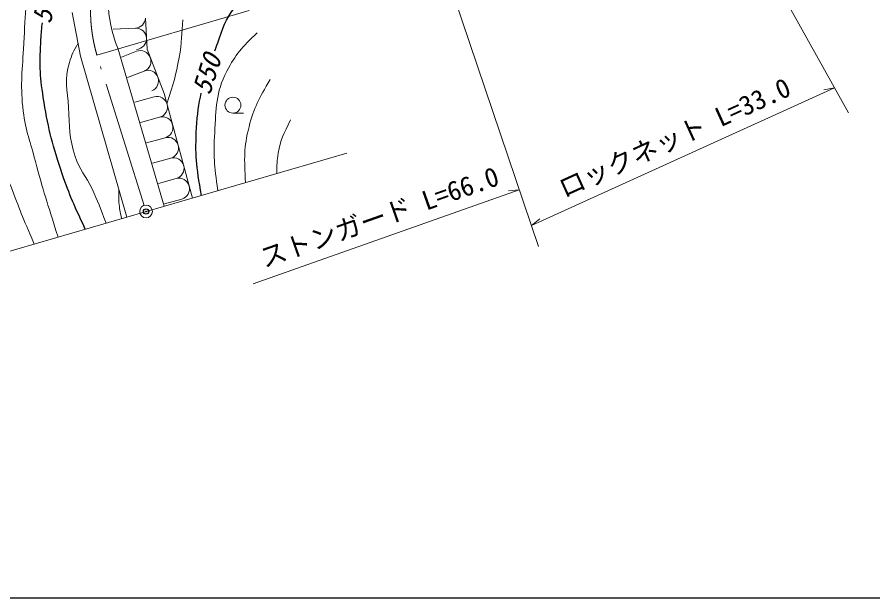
# Model space of a CAD drawing. Units: millimetres, scale not verified. Extents: x 40000 to 680000, y 20000 to 380000.
# Drawn here: x 83429 to 164310, y 205000 to 259841 of the extents above; entities that cross this region are included whole.
import ezdxf
from ezdxf.enums import TextEntityAlignment as Align

# ---------------------------------------------------------------- set-up
doc = ezdxf.new("R2010")
doc.units = ezdxf.units.MM
doc.header["$LTSCALE"] = 1000
doc.header["$PDMODE"] = 32
doc.header["$PDSIZE"] = 500
doc.linetypes.add('LONG_DASHED_DOTTED', pattern=[15.25, 12, -1.5, 0.25, -1.5])
for name, color, linetype, lineweight in [('M-BGD', 7, 'Continuous', 13), ('M-BMK', 2, 'LONG_DASHED_DOTTED', 13), ('M-STR-HTXT', 7, 'Continuous', 13), ('M-TTL-BAND', 7, 'Continuous', 25)]:
    doc.layers.add(name, color=color, linetype=linetype, lineweight=lineweight)
doc.layers.add('M-OTRS', color=6, linetype='Continuous')
doc.styles.add('ＭＳ ゴシック', font='')
doc.styles.get('ＭＳ ゴシック').set_extended_font_data('MS Gothic')

msp = doc.modelspace()

# ---------------------------------------------------------------- linework, layer by layer
at = {"layer": 'M-BGD'}
for p, q in [((89408, 256161), (88644, 260266)), ((95708, 256830), (95565, 259755)), ((94611, 258795), (92495, 258692)), ((97324, 241983), (92939, 256925)), ((94717, 256620), (93294, 256070)), ((97330, 252630), (95708, 256830)), ((93796, 240958), (89408, 256161)), ((95437, 254754), (93859, 254144)), ((99998, 242759), (97330, 252630)), ((96379, 252318), (94541, 251822)), ((103826, 250776), (104826, 250776)), ((96900, 250387), (95105, 249902)), ((97422, 248457), (95668, 247983)), ((97944, 246526), (96231, 246063)), ((98466, 244595), (96794, 244143)), ((98987, 242664), (97358, 242224))]:
    msp.add_line(p, q, dxfattribs=at)
msp.add_circle((103826, 251526), 750, dxfattribs=at)
for centre, radius, start, end in [((103503, 261343), 11451, 157.96837, 202.69698), ((94562, 259794), 1000, 272.7927, 357.78173), ((94659, 257796), 1000, 272.7927, 92.7927), ((95077, 255687), 1000, 291.12472, 111.12472), ((95798, 253821), 1000, 291.12472, 111.12472), ((96640, 251353), 1000, 285.12236, 105.12236), ((97161, 249422), 1000, 285.12236, 105.12236), ((97683, 247491), 1000, 285.12236, 105.12236), ((98205, 245561), 1000, 285.12236, 105.12236), ((98727, 243630), 1000, 285.12236, 105.12236)]:
    msp.add_arc(centre, radius, start, end, dxfattribs=at)
for points, knots in [([(85039, 238416), (83943, 241015), (83637, 241712), (82840, 243865), (82214, 245557), (81774, 246481), (81323, 248228), (80867, 249994), (80685, 251015), (80564, 252835), (80430, 254842), (80380, 255994), (80672, 257984), (81010, 260281), (81445, 261532), (82190, 263730), (82978, 266056), (83685, 267259), (84683, 269502), (85309, 270909), (85815, 271632), (86336, 273080), (87077, 275135), (87379, 276327), (87908, 278446), (88365, 280275), (88377, 281362), (88938, 283162), (89578, 285216), (90023, 286376), (91160, 288202), (92028, 289594), (92519, 290451), (93816, 291455), (94756, 292182), (95402, 292490), (96554, 292782), (97838, 293108), (98624, 293090), (99941, 292945), (101816, 292739), (102751, 292067), (104576, 291590), (105942, 291232), (106710, 291034), (108099, 290777), (109031, 290604), (109624, 290843), (110511, 290506), (111011, 290316), (111229, 290215), (111730, 289883)], [0, 0, 0, 0, 1, 1, 1, 2, 2, 2, 3, 3, 3, 4, 4, 4, 5, 5, 5, 6, 6, 6, 7, 7, 7, 8, 8, 8, 9, 9, 9, 10, 10, 10, 11, 11, 11, 12, 12, 12, 13, 13, 13, 14, 14, 14, 15, 15, 15, 16, 16, 16, 17, 17, 17, 17]), ([(82223, 237599), (81300, 240417), (81055, 241185), (80401, 243512), (79679, 246085), (79206, 247519), (78748, 250152), (78394, 252187), (78146, 253344), (78179, 255410), (78204, 256958), (78391, 257821), (78694, 259339), (79036, 261055), (79310, 262007), (79913, 263649), (80523, 265307), (81085, 266145), (81783, 267768), (82439, 269290), (82868, 270122), (83382, 271698), (83881, 273226), (83996, 274129), (84412, 275682), (84964, 277741), (85375, 278867), (85876, 280939), (86345, 282885), (86572, 283984), (86933, 285953), (87292, 287913), (87383, 288571), (87719, 290994)], [0, 0, 0, 0, 1, 1, 1, 2, 2, 2, 3, 3, 3, 4, 4, 4, 5, 5, 5, 6, 6, 6, 7, 7, 7, 8, 8, 8, 9, 9, 9, 10, 10, 10, 11, 11, 11, 11]), ([(85336, 287944), (84839, 284692), (84722, 283732), (84054, 281093), (83537, 279052), (83174, 277927), (82515, 275927), (82049, 274513), (81848, 273693), (81233, 272337), (80621, 270990), (80130, 270310), (79437, 269003), (78743, 267691), (78319, 266973), (77679, 265633), (77151, 264527), (76926, 263876), (76470, 262739), (76231, 262141), (76019, 261829), (75884, 261200), (75754, 260597), (75757, 260330), (75774, 259624)], [0, 0, 0, 0, 1, 1, 1, 2, 2, 2, 3, 3, 3, 4, 4, 4, 5, 5, 5, 6, 6, 6, 7, 7, 7, 8, 8, 8, 8]), ([(87295, 239071), (86221, 242473), (85909, 243387), (85171, 246195), (84684, 248050), (84240, 249062), (84006, 250965), (83725, 253245), (83894, 254553), (84033, 256846), (84212, 259804), (84118, 261529), (84927, 264380), (85564, 266623), (86396, 267708), (87366, 269828), (87989, 271188), (88434, 271908), (88992, 273297), (89879, 275503), (90098, 276849), (91079, 279015), (91652, 280279), (91869, 281090), (92787, 282132), (93372, 282796), (93701, 283229), (94494, 283622), (95037, 283892), (95406, 283920), (96012, 283947), (96897, 283987), (97314, 283753), (98207, 283378)], [0, 0, 0, 0, 1, 1, 1, 2, 2, 2, 3, 3, 3, 4, 4, 4, 5, 5, 5, 6, 6, 6, 7, 7, 7, 8, 8, 8, 9, 9, 9, 10, 10, 10, 11, 11, 11, 11]), ([(97593, 251659), (98229, 253662), (98425, 254290), (98751, 256023), (99014, 257423), (98977, 258370), (99105, 259578)], [0, 0, 0, 0, 1, 1, 1, 2, 2, 2, 2]), ([(102392, 243454), (102068, 245905), (101971, 246778), (102103, 248907), (102246, 251220), (102181, 252672), (103249, 254730), (104080, 256332), (104680, 257007), (106112, 258357)], [0, 0, 0, 0, 1, 1, 1, 2, 2, 2, 3, 3, 3, 3]), ([(91841, 240391), (91254, 241939), (91087, 242384), (90510, 243621), (89940, 244844), (89328, 245400), (88911, 246683), (88347, 248420), (88379, 249493), (88288, 251318), (88205, 252967), (87857, 253975), (88369, 255545), (88611, 256286), (88734, 256626), (89183, 257366)], [0, 0, 0, 0, 1, 1, 1, 2, 2, 2, 3, 3, 3, 4, 4, 4, 5, 5, 5, 5]), ([(105013, 244215), (104901, 246530), (104833, 247485), (105349, 249480), (105829, 251338), (106258, 252106), (107353, 253966)], [0, 0, 0, 0, 1, 1, 1, 2, 2, 2, 2]), ([(107987, 245078), (107968, 245941), (108001, 246255), (108117, 246998), (108318, 248291), (108625, 248786), (109262, 250148)], [0, 0, 0, 0, 1, 1, 1, 2, 2, 2, 2]), ([(93309, 240817), (93158, 241524), (93103, 241743), (93058, 242347), (93021, 242829), (93020, 243008), (93038, 243584)], [0, 0, 0, 0, 1, 1, 1, 2, 2, 2, 2])]:
    msp.add_open_spline(points, degree=3, knots=knots, dxfattribs=at)
at = {"layer": 'M-BGD', "lineweight": 25}
for points, knots in [([(102112, 256644), (102202, 256889), (102294, 257141), (102389, 257402), (102885, 258766), (103097, 259618), (104012, 260743), (104712, 261603), (105103, 261934), (106112, 262652)], [0, 0, 0, 0, 1, 1, 1, 2, 2, 2, 3, 3, 3, 3]), ([(89875, 239820), (88670, 242391), (88312, 243204), (87556, 245464), (86688, 248057), (86325, 249564), (85903, 252266), (85573, 254380), (85552, 255605), (85686, 257741), (85721, 258304), (85765, 258824), (85820, 259316)], [0, 0, 0, 0, 1, 1, 1, 2, 2, 2, 3, 3, 3, 4, 4, 4, 4]), ([(100849, 243006), (100360, 245803), (100250, 246890), (100385, 249384), (100453, 250647), (100606, 251686), (100834, 252665)], [0, 0, 0, 0, 1, 1, 1, 2, 2, 2, 2])]:
    msp.add_open_spline(points, degree=3, knots=knots, dxfattribs=at)
at = {"layer": 'M-BMK'}
msp.add_line((95436, 242059), (90974, 256248), dxfattribs=at)
at = {"layer": 'M-BMK', "linetype": 'Continuous'}
msp.add_circle((95616, 241487), 600, dxfattribs=at)
msp.add_circle((95616, 241487), 600, dxfattribs=at)
at = {"layer": 'M-BMK'}
msp.add_arc((105368, 260471), 15000, 158.04652, 196.35292, dxfattribs=at)
at = {"layer": 'M-OTRS'}
msp.add_point((95616, 241487), dxfattribs=at)
msp.add_point((95616, 241487), dxfattribs=at)
at = {"layer": 'M-STR-HTXT'}
for p, q in [((122424, 268625), (132701, 238188)), ((153370, 266285), (162016, 250793)), ((90974, 256248), (105368, 260471)), ((132035, 240160), (160690, 253169)), ((160690, 253169), (159676, 252983)), ((70305, 234139), (114586, 246994)), ((105731, 234670), (130892, 243547)), ((130892, 243547), (129865, 243450)), ((132035, 240160), (132842, 240801))]:
    msp.add_line(p, q, dxfattribs=at)
at = {"layer": 'M-TTL-BAND'}
msp.add_line((40000, 205000), (579000, 205000), dxfattribs=at)

# ---------------------------------------------------------------- texts
at = {"layer": 'M-BGD', "style": 'ＭＳ ゴシック', "oblique": 15}
for s, rotation, p in [('540', 77.645, (86109, 261172)), ('550', 72.434, (101347, 254469))]:
    msp.add_text(s, height=1833, rotation=rotation, dxfattribs=at).set_placement(p, align=Align.MIDDLE_CENTER)
at = {"layer": 'M-STR-HTXT', "style": 'ＭＳ ゴシック'}
for s, rotation, p in [('ロックネット L=33.0', 24.418, (146156, 247120)), ('ストンガード L=66.0', 19.433, (118145, 239580))]:
    msp.add_text(s, height=1833, rotation=rotation, dxfattribs=at).set_placement(p, align=Align.BOTTOM_CENTER)

doc.saveas('drawing.dxf')
